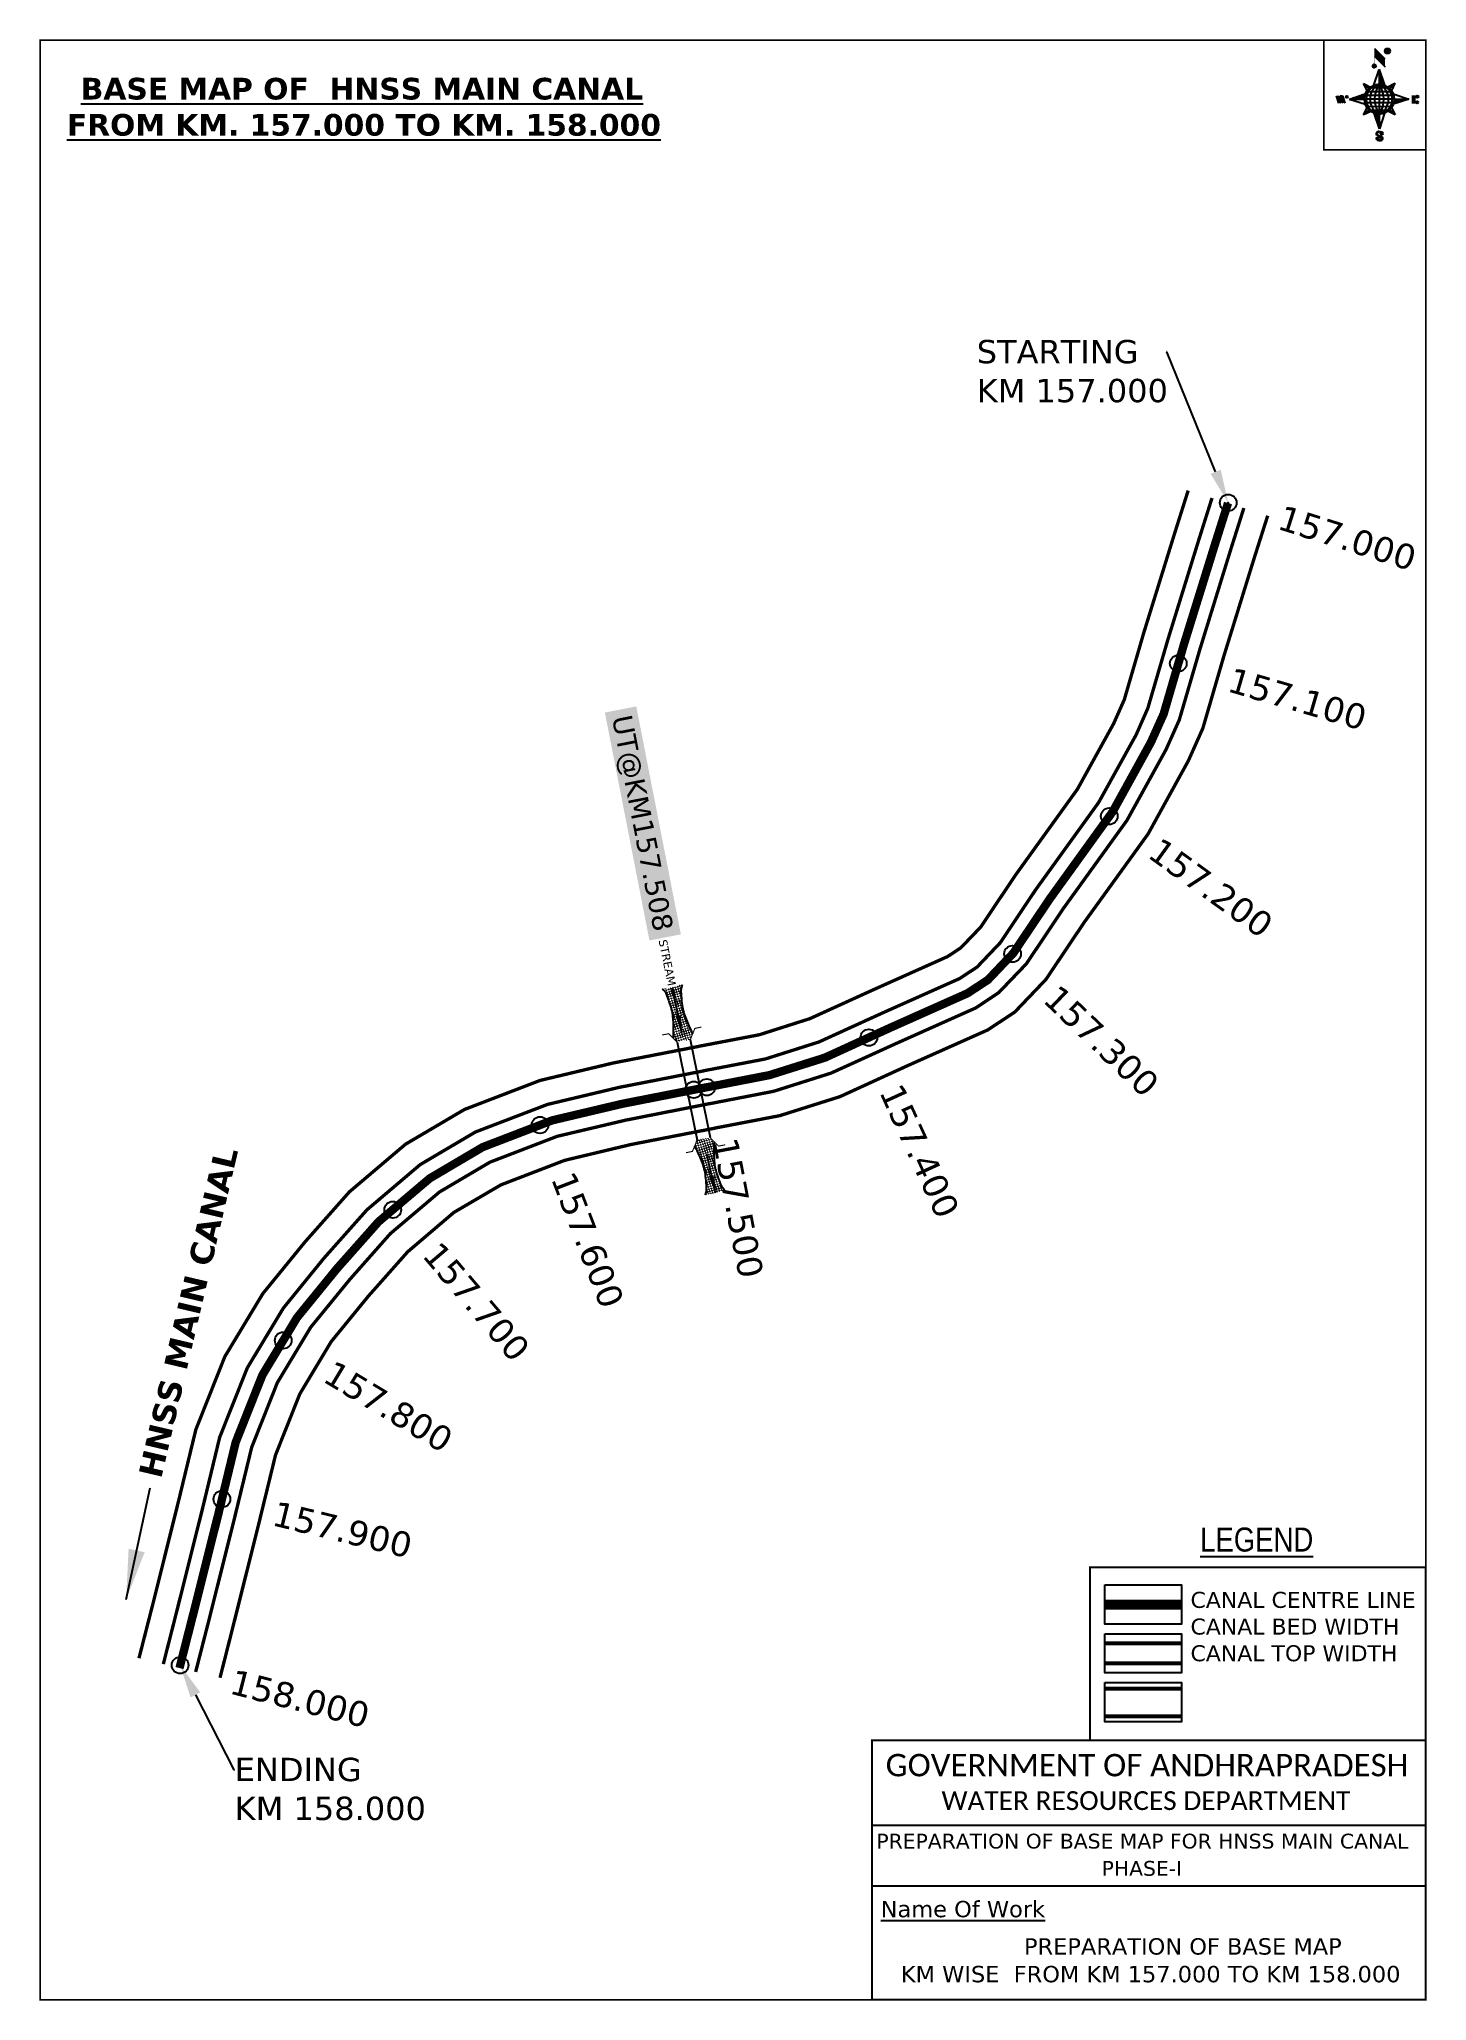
# Model space of a CAD drawing. Header units: inches. Extents: x 751110 to 751942, y 1675064 to 1676241.
import ezdxf
from ezdxf import colors
from ezdxf.entities.mleader import LeaderData, LeaderLine
from ezdxf.enums import TextEntityAlignment as Align
from ezdxf.math import Vec2, Vec3

# ---------------------------------------------------------------- set-up
doc = ezdxf.new("R2010")
doc.units = ezdxf.units.IN
doc.header["$MEASUREMENT"] = 0
doc.header["$PDMODE"] = 32
doc.header["$PDSIZE"] = 10
doc.linetypes.add('HIDDEN2', pattern=[0.1875, 0.125, -0.0625])
for name, color, linetype in [('AQUADUCT', 1, 'Continuous'), ('bord', 1, 'Continuous'), ('CANAL1', 1, 'Continuous'), ('CSMark', 72, 'Continuous'), ('DCBMS', 232, 'Continuous'), ('PAGE', 7, 'Continuous'), ('STRUCTURE', 5, 'Continuous'), ('TEXT', 7, 'Continuous')]:
    doc.layers.add(name, color=color, linetype=linetype)
doc.styles.add('ARIALN', font='ARIALN_1.TTF')
doc.styles.get("Standard").update_dxf_attribs({"font": 'verdana_0.ttf'})
doc.dimstyles.get("Standard").update_dxf_attribs({"dimtxt": 0.18, "dimasz": 0.18, "dimexe": 0.18, "dimexo": 0.0625, "dimgap": 0.09, "dimtad": 0, "dimtih": 1, "dimtoh": 1, "dimdec": 4, "dimzin": 0, "dimdsep": 46, "dimtxsty": 'Standard', "dimcen": 0.09, "dimadec": 0, "dimazin": 0, "dimtfac": 1, "dimtdec": 4, "dimtofl": 0, "dimtmove": 0, "dimatfit": 3, "dimfxl": 0, "dimtolj": 1, "dimtzin": 0, "dimarcsym": 0})
pattern_1 = [(267.297113149, (-8720374.938, 50637915.138), (10.5367255337, -0.497431438), [])]
pattern_2 = [(357.297113149, (-8720374.938, 50637915.138), (0.497431438, 10.5367255337), [])]

# ---------------------------------------------------------------- blocks, each defined once
blk = doc.blocks.new('*X16')
at = {"color": 0, "linetype": 'Continuous'}
for p, q in [((6321.6, 240.5), (6322.3, 241.2)), ((6321.6, 240.3), (6322.3, 241)), ((6321.6, 240.1), (6322.3, 240.8)), ((6321.6, 239.9), (6322.4, 240.7)), ((6321.6, 239.8), (6322.4, 240.6)), ((6321.6, 239.6), (6322.5, 240.5)), ((6321.6, 239.4), (6322.5, 240.3)), ((6321.6, 239.2), (6322.6, 240.2)), ((6321.7, 239.1), (6322.6, 240.1)), ((6321.8, 240.8), (6322.4, 241.4)), ((6321.8, 239), (6322.7, 240)), ((6321.8, 239), (6322.8, 239.9)), ((6321.9, 238.9), (6322.9, 239.8)), ((6322, 238.8), (6323, 239.7)), ((6322.1, 241.3), (6322.4, 241.6)), ((6322.1, 238.7), (6323.1, 239.6)), ((6322.2, 238.6), (6323.1, 239.6)), ((6322.3, 238.5), (6323.2, 239.5)), ((6322.4, 238.5), (6323.3, 239.4)), ((6322.5, 238.4), (6323.4, 239.3)), ((6322.7, 238.4), (6323.6, 239.3)), ((6322.8, 238.3), (6323.7, 239.2)), ((6322.9, 238.3), (6323.8, 239.1)), ((6323.1, 238.2), (6323.9, 239.1)), ((6323.2, 238.2), (6324, 239)), ((6323.3, 238.2), (6324.2, 239)), ((6323.5, 238.1), (6324.3, 238.9)), ((6323.7, 238.1), (6324.4, 238.9)), ((6323.8, 238.1), (6324.6, 238.8)), ((6324.1, 238.2), (6324.7, 238.8)), ((6324.3, 238.3), (6324.9, 238.8)), ((6324.6, 238.3), (6325.1, 238.8)), ((6324.8, 238.4), (6325.2, 238.8)), ((6325.1, 238.5), (6325.4, 238.8)), ((6325.4, 238.6), (6325.6, 238.8))]:
    blk.add_line(p, q, dxfattribs=at)
blk = doc.blocks.new('*X15')
at = {"color": 0, "linetype": 'Continuous'}
for p, q in [((6324.4, 240.3), (6324.5, 240.4)), ((6324.6, 240.3), (6324.8, 240.5)), ((6324.7, 240.2), (6325, 240.5)), ((6324.8, 240.2), (6325.2, 240.6)), ((6325, 240.1), (6325.5, 240.6)), ((6325.1, 240.1), (6325.6, 240.6)), ((6325.2, 240), (6325.8, 240.6)), ((6325.3, 240), (6326, 240.6)), ((6325.4, 239.9), (6326.1, 240.6)), ((6325.5, 239.8), (6326.2, 240.5)), ((6325.6, 239.8), (6326.3, 240.5)), ((6325.7, 239.7), (6326.5, 240.4)), ((6325.9, 239.6), (6326.6, 240.3)), ((6326, 239.5), (6326.7, 240.3)), ((6326, 239.4), (6326.8, 240.2)), ((6326.1, 239.3), (6327, 240.2)), ((6326.2, 239.3), (6327.1, 240.1)), ((6326.3, 239.2), (6327.1, 240)), ((6326.4, 239.1), (6327.2, 239.9)), ((6326.5, 239), (6327.3, 239.8)), ((6326.5, 238.9), (6327.4, 239.7)), ((6326.6, 238.8), (6327.5, 239.6)), ((6326.7, 238.7), (6327.5, 239.5)), ((6326.8, 238.6), (6327.6, 239.4)), ((6326.8, 238.5), (6327.7, 239.3)), ((6326.8, 236.5), (6327.4, 237)), ((6326.9, 238.3), (6327.8, 239.2)), ((6326.9, 238.2), (6327.9, 239.1)), ((6326.9, 236.8), (6327.6, 237.4)), ((6327, 238.1), (6327.8, 239)), ((6327, 237.9), (6327.8, 238.8)), ((6327, 237.8), (6327.8, 238.6)), ((6327, 237.6), (6327.8, 238.4)), ((6327, 237.4), (6327.8, 238.2)), ((6327, 237.3), (6327.8, 238)), ((6327, 237.1), (6327.8, 237.9))]:
    blk.add_line(p, q, dxfattribs=at)
blk = doc.blocks.new('H')
at = {"layer": 'bord', "extrusion": (0.000427885, 0.004792, 0.999988)}
h = blk.add_hatch(dxfattribs=at)
h.set_pattern_fill('LINE', color=8, scale=84.387686, angle=-2.7029, style=0)
h.set_pattern_definition(pattern_2)
h.paths.add_polyline_path([(-492, 786, -0.090992), (-448, 775), (-486, 912)])
h = blk.add_hatch(dxfattribs=at)
h.set_pattern_fill('LINE', color=8, scale=84.387686, angle=-92.7029, style=0)
h.set_pattern_definition(pattern_1)
h.paths.add_polyline_path([(-625, 665, -0.090992), (-615, 710), (-751, 671)])
h = blk.add_hatch(dxfattribs=at)
h.set_pattern_fill('LINE', color=8, scale=84.387686, angle=-2.7029, style=0)
h.set_pattern_definition(pattern_2)
h.paths.add_polyline_path([(-504, 533, -0.090992), (-549, 543), (-510, 406)])
h = blk.add_hatch(dxfattribs=at)
h.set_pattern_fill('LINE', color=8, scale=84.387686, angle=-92.7029, style=0)
h.set_pattern_definition(pattern_1)
h.paths.add_polyline_path([(-246, 647), (-372, 653, -0.090992), (-382, 609)])
for p, q in [((-519, 1020, -1217), (-435, 927, -1216)), ((-516, 1087, -1217), (-432, 994, -1217)), ((-538, 774, -1216), (-487, 906, -1216)), ((-487, 906, -1216), (-493, 780, -1216)), ((-487, 906, -1216), (-448, 769, -1216)), ((-865, 701, -1215), (-847, 638, -1215)), ((-847, 700, -1215), (-829, 637, -1215)), ((-829, 699, -1215), (-811, 636, -1215)), ((-829, 699, -1215), (-811, 698, -1215)), ((-811, 698, -1215), (-794, 635, -1215)), ((-752, 665, -1215), (-615, 704, -1215)), ((-627, 794, -1216), (-567, 760, -1216)), ((-627, 794, -1216), (-584, 747, -1215)), ((-599, 731, -1215), (-627, 794, -1216)), ((-421, 753, -1216), (-359, 781, -1216)), ((-359, 781, -1216), (-405, 739, -1216)), ((-359, 781, -1216), (-392, 721, -1215)), ((-379, 693, -1215), (-246, 641, -1215)), ((-213, 669, -1215), (-217, 601, -1215)), ((-752, 665, -1215), (-625, 659, -1215)), ((-619, 614, -1215), (-752, 665, -1215)), ((-639, 526, -1214), (-606, 585, -1215)), ((-639, 526, -1214), (-593, 568, -1215)), ((-577, 553, -1215), (-639, 526, -1214)), ((-511, 400, -1214), (-549, 537, -1214)), ((-460, 533, -1215), (-511, 400, -1214)), ((-505, 527, -1214), (-511, 400, -1214)), ((-371, 513, -1214), (-431, 546, -1215)), ((-371, 513, -1214), (-414, 560, -1215)), ((-399, 576, -1215), (-371, 513, -1214)), ((-246, 641, -1215), (-383, 603, -1215)), ((-373, 647, -1215), (-246, 641, -1215)), ((-197, 600, -1215), (-194, 668, -1215))]:
    blk.add_line(p, q, dxfattribs=at)
at = {"layer": 'bord', "color": 8, "linetype": 'ByBlock', "extrusion": (0.000427885, 0.004792, 0.999988)}
for p, q in [((-375, 679, -1215), (-620, 691, -1215)), ((-386, 711, -1215), (-605, 722, -1215)), ((-411, 744, -1216), (-578, 752, -1216)), ((-493, 780, -1216), (-505, 527, -1214)), ((-373, 647, -1215), (-625, 659, -1215)), ((-378, 616, -1215), (-623, 628, -1215)), ((-392, 585, -1215), (-611, 595, -1215)), ((-420, 555, -1215), (-587, 562, -1215))]:
    blk.add_line(p, q, dxfattribs=at)
at = {"layer": 'bord', "extrusion": (0.000427885, 0.004792, 0.999988), "elevation": -1212}
for points, const_width in [([(-522, 960), (-516, 1093)], 1.61), ([(-434, 933), (-428, 1066)], 1.61), ([(-870, 707), (-846, 706)], 0.642), ([(-829, 643), (-821, 678)], 0.642), ([(-793, 641), (-782, 694)], 0.642), ([(-223, 676), (-174, 673)], 0.706), ([(-829, 643), (-855, 644)], 0.642), ([(-811, 642), (-784, 641)], 0.642), ([(-177, 605), (-226, 607)], 0.706), ([(-195, 645), (-185, 644)], 0.706)]:
    blk.add_lwpolyline(points, dxfattribs=dict(at, const_width=const_width))
for points, const_width in [([(-414, 1073, 1), (-398, 1058, 1)], 22.3), ([(-530, 950, 1), (-520, 939, 1)], 14.8), ([(-776, 697, 1), (-769, 690, 1)], 8.9), ([(-180, 618, 1), (-173, 611, 1)], 9.79), ([(-178, 667, 1), (-171, 660, 1)], 9.79), ([(-490, 362, 1), (-498, 369, 1)], 11.1), ([(-525, 322, 1), (-533, 329, 1)], 11.1)]:
    blk.add_lwpolyline(points, format="xyb", close=True, dxfattribs=dict(at, const_width=const_width))
for points in [[(-537, 317), (-531, 310), (-520, 307), (-505, 307), (-494, 310), (-486, 318), (-487, 326), (-491, 333), (-494, 336), (-503, 341), (-522, 347), (-530, 352), (-534, 355), (-537, 363), (-537, 373), (-530, 381), (-520, 384), (-504, 384), (-493, 380), (-487, 373)], [(-522, 348), (-526, 354), (-528, 361), (-528, 371), (-526, 375), (-521, 381), (-515, 384)], [(-505, 307), (-499, 312), (-497, 319), (-497, 327), (-501, 335), (-509, 343)]]:
    blk.add_lwpolyline(points, dxfattribs=at)
at = {"layer": 'bord', "extrusion": (0.000427885, 0.004792, 0.999988)}
for centre, radius in [((-406, 1065, -1212), 22.3), ((-525, 944, -1212), 14.8), ((-773, 694, -1212), 8.9), ((-498, 659, -1212), 127), ((-177, 615, -1212), 9.79), ((-174, 663, -1212), 9.79), ((-494, 365, -1212), 11.1), ((-529, 325, -1212), 11.1)]:
    blk.add_circle(centre, radius, dxfattribs=at)
at = {"layer": 'bord', "color": 8, "linetype": 'ByBlock', "extrusion": (0.000427885, 0.004792, 0.999988)}
for centre, radius, start, end in [((-482, 658, -1212), 128, 94.9254, 259.6691), ((-437, 656, -1212), 141, 113.2864, 241.308), ((-316, 651, -1212), 222, 142.5892, 212.0053), ((-560, 662, -1212), 141, 293.2864, 61.308), ((-681, 668, -1212), 222, 322.5892, 32.0053), ((-515, 660, -1212), 128, 274.9254, 79.6691)]:
    blk.add_arc(centre, radius, start, end, dxfattribs=at)
at = {"layer": 'bord', "extrusion": (0.000427885, 0.004792, 0.999988)}
for points in [[(-516, 1093, -1212), (-431, 1000, -1212), (-519, 1026, -1212), (-434, 933, -1212)], [(-864, 707, -1212), (-846, 706, -1212), (-846, 644, -1212), (-829, 643, -1212)], [(-829, 705, -1212), (-811, 704, -1212), (-811, 642, -1212), (-793, 641, -1212)], [(-193, 674, -1212), (-197, 606, -1212), (-213, 675, -1212), (-216, 607, -1212)]]:
    blk.add_solid(points, dxfattribs=at)
at = {"layer": 'bord', "extrusion": (0.000427885, 0.004792, 0.999988), "xscale": 7.977342409717546, "yscale": 7.977342408231451, "zscale": 7.977342408476333, "rotation": 138.0840426661453}
for name, p in [('*X15', (38301, -31929, -1212)), ('*X16', (38314, -31951, -1212))]:
    blk.add_blockref(name, p, dxfattribs=at)
blk = doc.blocks.new('UT')
at = {"layer": 'STRUCTURE'}
h = blk.add_hatch(dxfattribs=at)
h.set_pattern_fill('DASH', color=150, scale=8, angle=-39.6278, style=0)
h.set_pattern_definition([(320.372247933, (-4370.464, -6260.8811), (1.40800153113, 0.132407282), [1, -1])])
h.paths.add_polyline_path([(765163, 1700681.9), (765165.6, 1700680.6), (765167.2, 1700680.3), (765169.1, 1700680), (765172.4, 1700679.6), (765176.4, 1700679.3), (765179.5, 1700679.5), (765183.1, 1700679.9), (765187.7, 1700680.9), (765188.9, 1700681.2), (765193.1, 1700682.2), (765196.1, 1700680.2), (765196.1, 1700672.2), (765193.1, 1700670.2), (765190.5, 1700670.8), (765188.1, 1700671.3), (765185.5, 1700671.8), (765183.6, 1700672.1), (765181, 1700672.5), (765180.3, 1700672.5), (765178.5, 1700672.6), (765176.7, 1700672.6), (765174.6, 1700672.5), (765172.5, 1700672.3), (765170.4, 1700672), (765168.5, 1700671.7), (765166.1, 1700671.2), (765165, 1700670.8), (765163, 1700669.7)])
h.paths.add_polyline_path([(765259.1, 1700682.2), (765256.1, 1700680.2), (765256.1, 1700672.2), (765259.1, 1700670.2), (765261.9, 1700671), (765264.4, 1700671.6), (765266.4, 1700672), (765269.1, 1700672.5), (765272.7, 1700673), (765276.1, 1700673.1), (765278.6, 1700672.9), (765281.2, 1700672.7), (765283.9, 1700672.3), (765286.4, 1700671.9), (765288, 1700671.3), (765289.2, 1700670.6), (765289.1, 1700682.7), (765287.6, 1700681.8), (765285.7, 1700681.2), (765283, 1700680.7), (765281.2, 1700680.4), (765276.7, 1700679.9), (765272.7, 1700679.9), (765268.7, 1700680.3), (765264.8, 1700681), (765261.2, 1700681.7)])
at = {"layer": 'STRUCTURE', "color": 150, "const_width": 0.628}
for points in [[(765190.1, 1700688.2), (765190.1, 1700684.2), (765196.1, 1700680.2), (765256.1, 1700680.2), (765262.1, 1700684.2), (765262.1, 1700688.2)], [(765190.1, 1700664.2), (765190.1, 1700668.2), (765196.1, 1700672.2), (765256.1, 1700672.2), (765262.1, 1700668.2), (765262.1, 1700664.2)]]:
    blk.add_lwpolyline(points, dxfattribs=at)
at = {"layer": 'STRUCTURE', "color": 150}
for points in [[(765196.1, 1700680.2), (765256.1, 1700680.2)], [(765196.1, 1700672.2), (765256.1, 1700672.2)], [(765196.1, 1700672.2), (765256.1, 1700672.2)]]:
    blk.add_lwpolyline(points, dxfattribs=at)
at = {"layer": 'STRUCTURE', "color": 0}
blk.add_circle((765226.1, 1700676.2), 1.89, dxfattribs=at)
at = {"layer": 'STRUCTURE', "color": 150}
for points in [[(765163, 1700681.9), (765164.4, 1700681.1), (765167.9, 1700680.2), (765171.2, 1700679.8), (765176.1, 1700679.4), (765184.7, 1700680.3), (765193.1, 1700682.2)], [(765289.1, 1700682.7), (765287.8, 1700681.9), (765284.3, 1700680.9), (765280.9, 1700680.4), (765276.1, 1700679.8), (765267.4, 1700680.5), (765259.1, 1700682.2)], [(765163, 1700669.7), (765164.3, 1700670.6), (765167.8, 1700671.6), (765171.2, 1700672.1), (765176, 1700672.6), (765184.7, 1700672), (765193.1, 1700670.2)], [(765289.2, 1700670.6), (765287.8, 1700671.4), (765284.2, 1700672.3), (765280.9, 1700672.7), (765276.1, 1700673.1), (765267.4, 1700672.2), (765259.1, 1700670.2)]]:
    blk.add_spline(points, degree=3, dxfattribs=at)
at = {"layer": 'STRUCTURE', "color": 0}
blk.add_text('STREAM', height=5, dxfattribs=at).set_placement((765148.2, 1700675.8), align=Align.MIDDLE_CENTER)
for points in [[(765190.9, 1700676), (765164.2, 1700675.8)], [(765289.3, 1700676.7), (765265.4, 1700676.4)]]:
    blk.add_leader(points, dimstyle='Standard', override={"dimasz": 10, "dimgap": 0.09, "dimtad": 0}, dxfattribs=at)

msp = doc.modelspace()

# ---------------------------------------------------------------- linework, layer by layer
at = {"color": 3}
for p in [(751822.9, 1675962.6), (751793, 1675866.2), (751751.6, 1675774.6), (751693.6, 1675692), (751607.4, 1675641.8), (751510.2, 1675612), (751410.2, 1675589.3), (751321.9, 1675538.6), (751256.2, 1675460.2), (751219.4, 1675365), (751194.4, 1675265.4)]:
    msp.add_point(p, dxfattribs=at)
at = {"layer": 'CANAL1', "color": 200, "const_width": 2}
for points in [[(751798.9, 1675969.9), (751790.9, 1675944.6), (751772.4, 1675885), (751760.6, 1675844.5), (751754.2, 1675830.1), (751732.5, 1675790.8), (751695.3, 1675739.2), (751674.5, 1675708.1), (751662.6, 1675695.7), (751654.6, 1675690.4), (751610.1, 1675670.5), (751572.1, 1675653.2), (751541.7, 1675643.5), (751505.5, 1675636.6), (751505.2, 1675636.5), (751454.2, 1675626.6), (751410.2, 1675616.1), (751364.9, 1675598.7), (751329.6, 1675577.9), (751295.9, 1675549.3), (751269.3, 1675519.3), (751244, 1675488.3), (751221.2, 1675450.5), (751203.8, 1675406.7), (751193.2, 1675362.9), (751178.2, 1675302.8), (751169.7, 1675269.6)], [(751846.6, 1675954.8), (751838.6, 1675929.7), (751820.3, 1675870.6), (751807.7, 1675827.3), (751799, 1675807.8), (751774.9, 1675764), (751736.4, 1675710.7), (751713.6, 1675676.7), (751694.9, 1675657.1), (751678.7, 1675646.4), (751630.7, 1675625), (751590.1, 1675606.4), (751554, 1675595), (751514.9, 1675587.5), (751514.7, 1675587.4), (751464.8, 1675577.7), (751425, 1675568.2), (751386.8, 1675553.5), (751358.6, 1675537), (751330.9, 1675513.4), (751307.4, 1675486.9), (751285, 1675459.5), (751266.2, 1675428.2), (751251.6, 1675391.5), (751241.7, 1675350.9), (751226.6, 1675290.6), (751218.3, 1675257.9)]]:
    msp.add_lwpolyline(points, dxfattribs=at)
at = {"layer": 'CANAL1', "color": 5, "const_width": 2}
for points in [[(751813.2, 1675965.4), (751805.2, 1675940.1), (751786.8, 1675880.7), (751774.7, 1675839.3), (751767.7, 1675823.4), (751745.2, 1675782.8), (751707.6, 1675730.7), (751686.2, 1675698.7), (751672.3, 1675684.1), (751661.8, 1675677.2), (751616.3, 1675656.9), (751577.5, 1675639.2), (751545.4, 1675629), (751508.3, 1675621.9), (751508.1, 1675621.8), (751457.4, 1675611.9), (751414.6, 1675601.7), (751371.5, 1675585.2), (751338.3, 1675565.6), (751306.4, 1675538.5), (751280.7, 1675509.6), (751256.3, 1675479.6), (751234.7, 1675443.8), (751218.1, 1675402.1), (751207.8, 1675359.3), (751192.7, 1675299.1), (751184.3, 1675266.1)], [(751203.7, 1675261.4), (751212.1, 1675294.2), (751227.2, 1675354.5), (751237.3, 1675396.1), (751252.7, 1675434.9), (751272.7, 1675468.1), (751296, 1675496.6), (751320.4, 1675524.2), (751349.9, 1675549.2), (751380.2, 1675567.1), (751420.5, 1675582.6), (751461.6, 1675592.3), (751511.9, 1675602.2), (751512.1, 1675602.2), (751550.3, 1675609.6), (751584.7, 1675620.5), (751624.5, 1675638.6), (751671.5, 1675659.6), (751685.2, 1675668.7), (751701.9, 1675686.1), (751724.1, 1675719.3), (751762.2, 1675772.1), (751785.6, 1675814.5), (751793.6, 1675832.4), (751806, 1675874.9), (751824.3, 1675934.1), (751832.3, 1675959.4)]]:
    msp.add_lwpolyline(points, dxfattribs=at)
at = {"layer": 'CANAL1', "color": 1, "linetype": 'HIDDEN2', "ltscale": 100, "const_width": 5}
msp.add_lwpolyline([(751822.8, 1675962.4), (751814.8, 1675937.1), (751796.4, 1675877.8), (751784.2, 1675835.9), (751776.6, 1675819), (751753.7, 1675777.4), (751715.9, 1675725), (751694, 1675692.4), (751678.8, 1675676.4), (751666.6, 1675668.4), (751620.4, 1675647.8), (751581.1, 1675629.8), (751547.8, 1675619.3), (751510.2, 1675612), (751510, 1675612), (751459.5, 1675602.1), (751417.6, 1675592.2), (751375.8, 1675576.1), (751344.1, 1675557.4), (751313.4, 1675531.4), (751288.3, 1675503.1), (751264.5, 1675473.9), (751243.7, 1675439.4), (751227.7, 1675399.1), (751217.5, 1675356.9), (751202.4, 1675296.7), (751194, 1675263.7)], dxfattribs=at)
at = {"layer": 'CANAL1', "color": 1, "linetype": 'HIDDEN2', "ltscale": 100, "const_width": 6, "elevation": -0.4}
msp.add_lwpolyline([(751794.9, 1675301.8), (751748.9, 1675301.8)], dxfattribs=at)
at = {"layer": 'CANAL1', "color": 5, "const_width": 2.4, "elevation": -0.4}
for points in [[(751794.9, 1675278.5), (751748.9, 1675278.5)], [(751794.9, 1675266.5), (751748.9, 1675266.5)]]:
    msp.add_lwpolyline(points, dxfattribs=at)
at = {"layer": 'CANAL1', "color": 200, "const_width": 2.4, "elevation": -0.4}
for points in [[(751794.9, 1675251.3), (751748.9, 1675251.3)], [(751794.9, 1675234.8), (751748.9, 1675234.8)]]:
    msp.add_lwpolyline(points, dxfattribs=at)
at = {"layer": 'PAGE', "const_width": 1}
msp.add_lwpolyline([(751110.4, 1676240), (751110.4, 1675064.8), (751941.4, 1675064.8), (751941.4, 1676240), (751110.4, 1676240)], dxfattribs=at)
at = {"layer": 'PAGE'}
for points, const_width in [([(751941.4, 1676240), (751880.3, 1676240), (751880.3, 1676174.3), (751941.4, 1676174.3)], 1), ([(751941.4, 1675220.4), (751740.1, 1675220.4), (751740.1, 1675324.2), (751941.4, 1675324.2)], 1.2), ([(751609.2, 1675220.4), (751941.4, 1675220.4), (751941.4, 1675064.8), (751609.2, 1675064.8)], 1.2)]:
    msp.add_lwpolyline(points, close=True, dxfattribs=dict(at, const_width=const_width))
at = {"layer": 'PAGE', "elevation": -0.4}
for points in [[(751748.9, 1675313.6), (751794.9, 1675313.6), (751794.9, 1675290), (751748.9, 1675290)], [(751748.9, 1675284.3), (751794.9, 1675284.3), (751794.9, 1675260.8), (751748.9, 1675260.8)], [(751748.9, 1675255), (751794.9, 1675255), (751794.9, 1675231.5), (751748.9, 1675231.5)]]:
    msp.add_lwpolyline(points, close=True, dxfattribs=at)
at = {"layer": 'PAGE'}
for points in [[(751609.2, 1675169.4), (751941.4, 1675169.4)], [(751609.2, 1675133.1), (751941.4, 1675133.1)]]:
    msp.add_lwpolyline(points, dxfattribs=at)
at = {"layer": 'STRUCTURE', "color": 0}
msp.add_point((751502.4, 1675610.5), dxfattribs=at)

# ---------------------------------------------------------------- block references
at = {"layer": 'AQUADUCT', "color": 1, "xscale": 0.0703495379661093, "yscale": 0.07034953800030053, "zscale": 0.07034953795990817, "rotation": 3.078330607406165}
msp.add_blockref('H', (751951, 1676160.6, 85.4), dxfattribs=at)
at = {"layer": 'STRUCTURE', "color": 0, "rotation": 281.4027473338939}
msp.add_blockref('UT', (-1066893.9, 2089501.2), dxfattribs=at)

# ---------------------------------------------------------------- texts
at = {"layer": 'CANAL1', "insert": (751169.1, 1675379.1), "char_height": 14, "width": 205.129, "attachment_point": 1, "rotation": 76.7939}
msp.add_mtext('\\pi0.96322;{\\fVerdana|b1|i0|c0|p34;HNSS MAIN CANAL}', dxfattribs=at)
at = {"layer": 'CSMark', "color": 1}
for s, rotation, p in [('157.000', 342.4498, (751853.8, 1675954.3)), ('157.100', 343.7403, (751823.6, 1675856.9)), ('157.200', 324.1983, (751778.1, 1675756.6)), ('157.300', 316.3379, (751716.2, 1675669.2)), ('157.400', 294.5353, (751620.2, 1675612.5)), ('157.500', 280.8745, (751521.1, 1675581.5)), ('157.600', 291.0139, (751423.6, 1675560.2)), ('157.700', 310.3085, (751344.6, 1675515.9)), ('157.800', 328.982, (751282.9, 1675442.5)), ('157.900', 346.3746, (751250.4, 1675356.8)), ('158.000', 345.7157, (751225, 1675255.9))]:
    msp.add_text(s, height=15, rotation=rotation, dxfattribs=at).set_placement(p, align=Align.MIDDLE_LEFT)
at = {"layer": 'PAGE', "extrusion": (0.000201441, 0.004807, 0.999988), "style": 'ARIALN'}
msp.add_text('%%ULEGEND', height=14.4, rotation=359.9999, dxfattribs=at).set_placement((751840, 1675320.7, 8204.5), align=Align.MIDDLE)
at = {"layer": 'PAGE', "extrusion": (0.000201441, 0.004807, 0.999988)}
for s, height, p in [('PREPARATION OF BASE MAP FOR HNSS MAIN CANAL', 8.878, (751611.9, 1675135.4, 8203.6)), ('%%UName Of Work', 9.822, (751614.5, 1675094.2, 8202.2))]:
    msp.add_text(s, height=height, rotation=359.9999, dxfattribs=at).set_placement(p)
for s, height, p in [('PHASE-I', 8.88, (751771.1, 1675123.5, 8203.5)), ('PREPARATION OF BASE MAP', 9.822, (751795.7, 1675076.7, 8202.3)), ('KM WISE  FROM KM 157.000 TO KM 158.000', 9.822, (751776.4, 1675060.1, 8202.3))]:
    msp.add_text(s, height=height, rotation=359.9999, dxfattribs=at).set_placement(p, align=Align.MIDDLE_CENTER)
at = {"layer": 'PAGE', "extrusion": (0.000201441, 0.004807, 0.999988), "attachment_point": 1, "text_direction": (1, -1e-06, -0.000201)}
for s, insert, char_height, width in [('CANAL CENTRE LINE CANAL BED WIDTH {\\H2.3741x; }CANAL TOP WIDTH{\\H1.9188x; }', (751800.3, 1675309.4, -0.4), 9.6, 168.926), ('\\pi3.5885;{\\fCalibri|b0|i0|c0|p34;\\H1.3333x;GOVERNMENT OF ANDHRAPRADESH\\P\\pi37.073;\\H0.83998x;WATER RESOURCES DEPARTMENT}', (751613.9, 1675212.2, -1.3), 10.059, 321.276)]:
    msp.add_mtext(s, dxfattribs=dict(at, insert=insert, char_height=char_height, width=width))
at = {"layer": 'STRUCTURE', "color": 5, "insert": (751465.1, 1675836.2), "char_height": 12, "width": 132.096, "attachment_point": 1, "rotation": 281.0658, "bg_fill": 1, "box_fill_scale": 1.3, "bg_fill_color": 7, "bg_fill_true_color": 16777215, "bg_fill_transparency": 4390977}
msp.add_mtext('UT@KM157.508', dxfattribs=at)
at = {"layer": 'TEXT', "color": 1, "insert": (751113, 1676217.4), "char_height": 13, "width": 379.826, "attachment_point": 1}
msp.add_mtext('\\pi21.755;{\\fVerdana|b1|i0|c0|p34;\\LBASE MAP OF  HNSS MAIN CANAL \\P\\pi13.452;FROM KM. 157.000 TO KM. 158.000}', dxfattribs=at)

# ---------------------------------------------------------------- leaders
at = {"layer": 'CANAL1'}
msp.add_leader([(751162, 1675304.9), (751176.4, 1675371.7)], dimstyle='Standard', override={"dimasz": 30, "dimgap": 0.09, "dimtad": 0}, dxfattribs=at)
at = {"layer": 'DCBMS', "color": 5}
ml = msp.add_multileader_mtext('Standard', dxfattribs=at)
ml.set_content('STARTING\\PKM 157.000', color=5)
ml.set_leader_properties()
ml.build(insert=Vec2(0, 0))
ml.multileader.update_dxf_attribs({"dogleg_length": 0.36, "arrow_head_size": 20})
ctx = ml.context
ctx.base_point, ctx.char_height, ctx.arrow_head_size, ctx.landing_gap_size, ctx.plane_origin = Vec3(751672.1, 1676053), 14, 20, 0.09, Vec3(751841.6, 1676117.3)
notes = []
notes.append((ctx, [(0, (1, 1, 0), (751786.2, 1676053), (-1, 0), 0.36, [(0, [(751822.9, 1675962.6)], 0, [])])]))
ctx.mtext.insert, ctx.mtext.flow_direction = Vec3(751672.1, 1676060.2), 5
ml = msp.add_multileader_mtext('Standard', dxfattribs=at)
ml.set_content('ENDING \\PKM 158.000', color=5)
ml.set_leader_properties()
ml.build(insert=Vec2(0, 0))
ml.multileader.update_dxf_attribs({"dogleg_length": 0.36, "arrow_head_size": 20})
ctx = ml.context
ctx.base_point, ctx.char_height, ctx.arrow_head_size, ctx.landing_gap_size, ctx.plane_origin = Vec3(751227, 1675202.7), 14, 20, 0.09, Vec3(751378.7, 1675132.3)
notes.append((ctx, [(1, (1, 1, 0), (751226.6, 1675202.7), (1, 0), 0.36, [(0, [(751194.4, 1675265.4)], 0, [])])]))
ctx.mtext.insert, ctx.mtext.width, ctx.mtext.flow_direction = Vec3(751227.1, 1675209.9), 150.003, 5
for ctx, leaders in notes:
    for number, flags, end, landing, length, lines in leaders:
        leader = LeaderData()
        leader.index, (leader.has_last_leader_line, leader.has_dogleg_vector, leader.attachment_direction) = number, flags
        leader.last_leader_point, leader.dogleg_vector, leader.dogleg_length = Vec3(end), Vec3(landing), length
        for number, points, colour, breaks in lines:
            line = LeaderLine()
            line.index, line.vertices, line.color, line.breaks = number, Vec3.list(points), colors.encode_raw_color(colour), breaks
            leader.lines.append(line)
        ctx.leaders.append(leader)

doc.saveas('drawing.dxf')
